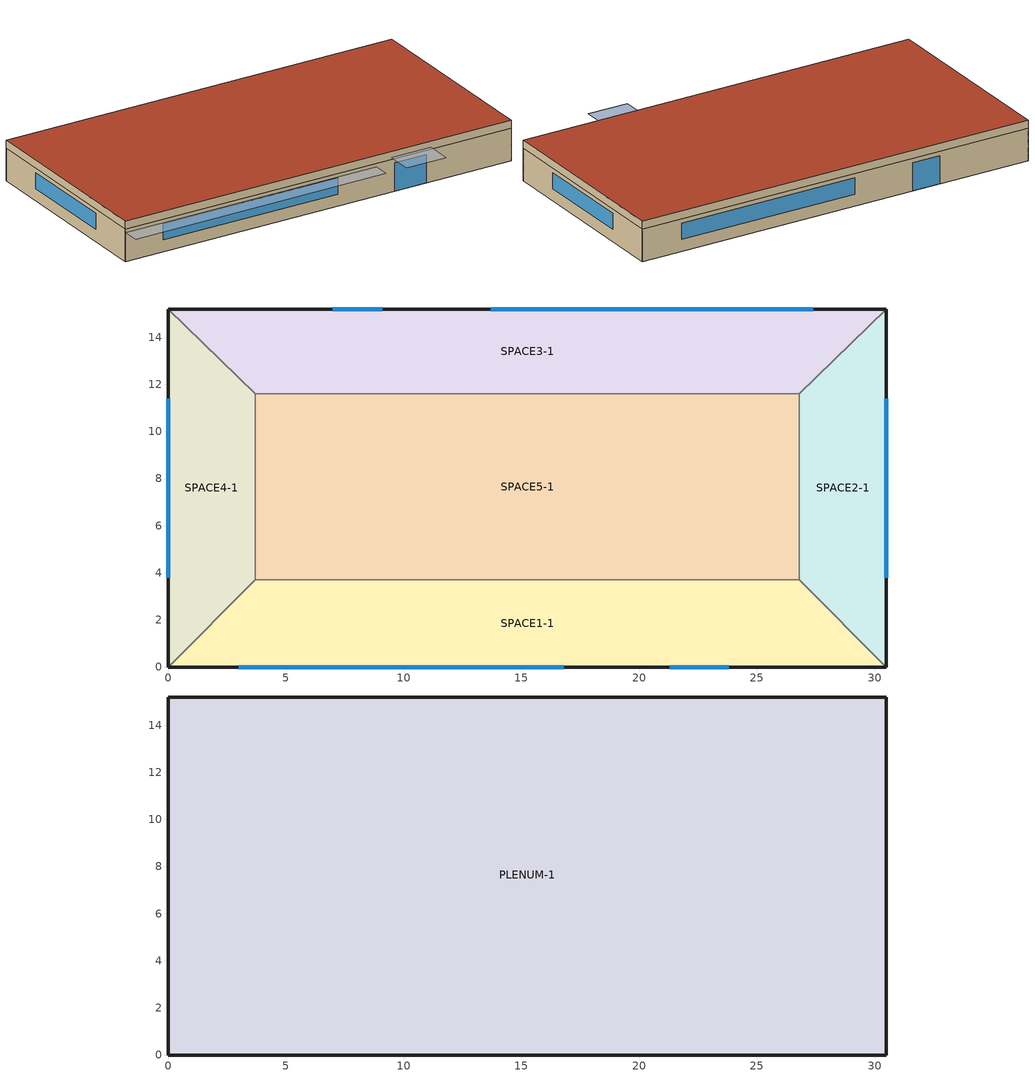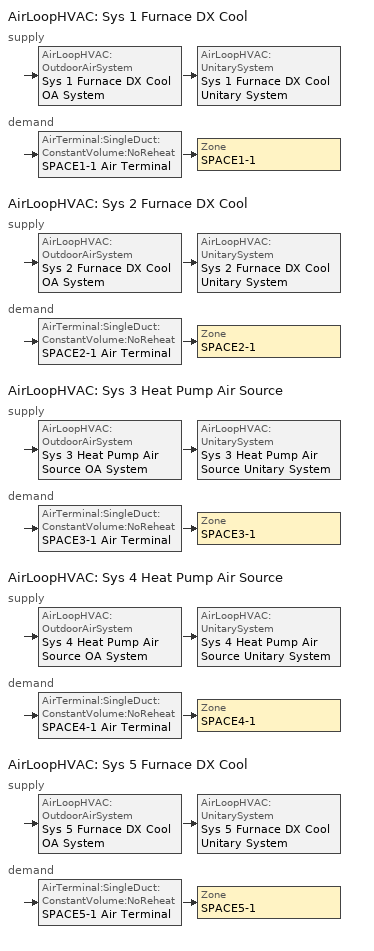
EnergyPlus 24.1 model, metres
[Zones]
SPACE3-1
 floor ground (FLOOR-SLAB-1): 26.8,11.6 3.7,11.6 0,15.2 30.5,15.2 z0
 wall outside (WALL-1): 30.5,15.2 0,15.2 z0:2.4
 wall to SPACE2-1 (INT-WALL-1): 26.8,11.6 30.5,15.2 z0:2.4
 wall to SPACE4-1 (INT-WALL-1): 0,15.2 3.7,11.6 z0:2.4
 wall to SPACE5-1 (INT-WALL-1): 3.7,11.6 26.8,11.6 z0:2.4
 window (Sgl Grey 3mm): 9.1,15.2 7,15.2 z0:2.1
 window (Dbl Clr 3mm/13mm Air): 27.4,15.2 13.7,15.2 z0.9:2.1
SPACE1-1
 floor ground (FLOOR-SLAB-1): 26.8,3.7 30.5,0 0,0 3.7,3.7 z0
 wall outside (WALL-1): 0,0 30.5,0 z0:2.4
 wall to SPACE2-1 (INT-WALL-1): 30.5,0 26.8,3.7 z0:2.4
 wall to SPACE4-1 (INT-WALL-1): 3.7,3.7 0,0 z0:2.4
 wall to SPACE5-1 (INT-WALL-1): 26.8,3.7 3.7,3.7 z0:2.4
 window (Sgl Grey 3mm): 21.3,0 23.8,0 z0:2.1
 window (Dbl Clr 3mm/13mm Air): 3,0 16.8,0 z0.9:2.1
SPACE2-1
 floor ground (FLOOR-SLAB-1): 26.8,11.6 30.5,15.2 30.5,0 26.8,3.7 z0
 wall outside (WALL-1): 30.5,0 30.5,15.2 z0:2.4
 wall to SPACE5-1 (INT-WALL-1): 26.8,11.6 26.8,3.7 z0:2.4
 window (Dbl Clr 3mm/13mm Air): 30.5,3.8 30.5,11.4 z0.9:2.1
SPACE4-1
 floor ground (FLOOR-SLAB-1): 3.7,3.7 0,0 0,15.2 3.7,11.6 z0
 wall outside (WALL-1): 0,15.2 0,0 z0:2.4
 wall to SPACE5-1 (INT-WALL-1): 3.7,3.7 3.7,11.6 z0:2.4
 window (Dbl Clr 3mm/13mm Air): 0,11.4 0,3.8 z0.9:2.1
SPACE5-1
 floor ground (FLOOR-SLAB-1): 26.8,11.6 26.8,3.7 3.7,3.7 3.7,11.6 z0
PLENUM-1
 floor to SPACE1-1 (CLNG-1): 26.8,3.7 30.5,0 0,0 3.7,3.7 z2.4
 floor to SPACE2-1 (CLNG-1): 26.8,11.6 30.5,15.2 30.5,0 26.8,3.7 z2.4
 floor to SPACE3-1 (CLNG-1): 26.8,11.6 3.7,11.6 0,15.2 30.5,15.2 z2.4
 floor to SPACE4-1 (CLNG-1): 3.7,3.7 0,0 0,15.2 3.7,11.6 z2.4
 floor to SPACE5-1 (CLNG-1): 26.8,11.6 26.8,3.7 3.7,3.7 3.7,11.6 z2.4
 wall outside (WALL-1): 30.5,15.2 0,15.2 0,0 30.5,0 30.5,15.2 z2.4:3
 roof outside (ROOF-1): 0,15.2 0,0 30.5,0 30.5,15.2 z3
shading: 0,-1.3 0,0 19.8,0 19.8,-1.3 z2.2; 21,-2 21,0 24.1,0 24.1,-2 z2.6
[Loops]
AirLoopHVAC 'Sys 1 Furnace DX Cool'
 supply: AirLoopHVAC:OutdoorAirSystem 'Sys 1 Furnace DX Cool OA System' > AirLoopHVAC:UnitarySystem 'Sys 1 Furnace DX Cool Unitary System'
 demand: AirTerminal:SingleDuct:ConstantVolume:NoReheat 'SPACE1-1 Air Terminal' > Zone 'SPACE1-1'
AirLoopHVAC 'Sys 2 Furnace DX Cool'
 supply: AirLoopHVAC:OutdoorAirSystem 'Sys 2 Furnace DX Cool OA System' > AirLoopHVAC:UnitarySystem 'Sys 2 Furnace DX Cool Unitary System'
 demand: AirTerminal:SingleDuct:ConstantVolume:NoReheat 'SPACE2-1 Air Terminal' > Zone 'SPACE2-1'
AirLoopHVAC 'Sys 3 Heat Pump Air Source'
 supply: AirLoopHVAC:OutdoorAirSystem 'Sys 3 Heat Pump Air Source OA System' > AirLoopHVAC:UnitarySystem 'Sys 3 Heat Pump Air Source Unitary System'
 demand: AirTerminal:SingleDuct:ConstantVolume:NoReheat 'SPACE3-1 Air Terminal' > Zone 'SPACE3-1'
AirLoopHVAC 'Sys 4 Heat Pump Air Source'
 supply: AirLoopHVAC:OutdoorAirSystem 'Sys 4 Heat Pump Air Source OA System' > AirLoopHVAC:UnitarySystem 'Sys 4 Heat Pump Air Source Unitary System'
 demand: AirTerminal:SingleDuct:ConstantVolume:NoReheat 'SPACE4-1 Air Terminal' > Zone 'SPACE4-1'
AirLoopHVAC 'Sys 5 Furnace DX Cool'
 supply: AirLoopHVAC:OutdoorAirSystem 'Sys 5 Furnace DX Cool OA System' > AirLoopHVAC:UnitarySystem 'Sys 5 Furnace DX Cool Unitary System'
 demand: AirTerminal:SingleDuct:ConstantVolume:NoReheat 'SPACE5-1 Air Terminal' > Zone 'SPACE5-1'
[Building]
Building: Loads convergence tolerance value=0.04; Maximum number of warmup days=25; Minimum number of warmup days=6; North axis=30; Solar distribution=FullExterior; Temperature convergence tolerance value=0.4; Terrain=City
[Site:GroundTemperature:BuildingSurface]
20.03, 20.03, 20.13, 20.3, 20.43, 20.52, 20.62, 20.77, 20.78, 20.55, 20.44, 20.2
[Site:Location]
CHICAGO_IL_USA TMY2-94846: Elevation=190; Latitude=41.78; Longitude=-87.75; Time zone=-6
[SizingPeriod:DesignDay] Barometric pressure=99063; Day of month=21; Daylight saving time indicator=No; Humidity condition type=WetBulb; Rain indicator=No; Snow indicator=No; Solar model indicator=ASHRAEClearSky
Name | Daily dry bulb temperature range | Day type | Maximum dry bulb temperature | Month | Sky clearness | Wetbulb or dewpoint at maximum dry bulb | Wind direction | Wind speed
CHICAGO_IL_USA Annual Cooling 1% Design Conditions DB/MCWB | 10.7 | SummerDesignDay | 31.5 | 7 | 1 | 23 | 230 | 5.3
CHICAGO_IL_USA Annual Heating 99% Design Conditions DB | 0 | WinterDesignDay | -17.3 | 1 | 0 | -17.3 | 270 | 4.9
[Construction]
CLNG-1: MAT-CLNG-1
Dbl Clr 3mm/13mm Air: CLEAR 3MM, AIR 13MM, CLEAR 3MM
FLOOR-SLAB-1: CC03
INT-WALL-1: GP02, AL21, GP02
ROOF-1: RG01, BR01, IN46, WD01
Sgl Grey 3mm: GREY 3MM
WALL-1: WD01, PW03, IN02, GP01
[Material] Thermal absorptance=0.9
Name | Conductivity | Density | Roughness | Solar absorptance | Specific heat | Thickness | Visible absorptance
BR01 | 0.162 | 1121 | VeryRough | 0.7 | 1464 | 0.0095 | 0.7
CC03 | 1.31 | 2243 | MediumRough | 0.65 | 837 | 0.1016 | 0.65
GP01 | 0.16 | 801 | MediumSmooth | 0.75 | 837 | 0.0127 | 0.75
GP02 | 0.16 | 801 | MediumSmooth | 0.75 | 837 | 0.0159 | 0.75
IN02 | 0.043 | 10 | Rough | 0.75 | 837 | 0.0901 | 0.75
IN46 | 0.023 | 24 | VeryRough | 0.5 | 1590 | 0.0762 | 0.5
PW03 | 0.115 | 545 | MediumSmooth | 0.78 | 1213 | 0.0127 | 0.78
RG01 | 1.442 | 881 | Rough | 0.65 | 1674 | 0.0127 | 0.65
WD01 | 0.115 | 513 | MediumSmooth | 0.78 | 1381 | 0.0191 | 0.78
[Material:AirGap]
AL21: Thermal resistance=0.157
[Material:NoMass]
MAT-CLNG-1: Roughness=Rough; Solar absorptance=0.65; Thermal absorptance=0.65; Thermal resistance=0.652259; Visible absorptance=0.65
[WindowMaterial:Gas]
AIR 13MM: Gas type=Air; Thickness=0.0127
[WindowMaterial:Glazing] Back side infrared hemispherical emissivity=0.84; Conductivity=0.9; Front side infrared hemispherical emissivity=0.84; Infrared transmittance at normal incidence=0; Optical data type=SpectralAverage; Thickness=0.003
Name | Back side solar reflectance at normal incidence | Back side visible reflectance at normal incidence | Front side solar reflectance at normal incidence | Front side visible reflectance at normal incidence | Solar transmittance at normal incidence | Visible transmittance at normal incidence
CLEAR 3MM | 0.075 | 0.081 | 0.075 | 0.081 | 0.837 | 0.898
GREY 3MM | 0.061 | 0.061 | 0.061 | 0.061 | 0.626 | 0.611
[AirLoopHVAC] Design supply air flow rate=Autosize
Sys 1 Furnace DX Cool; Sys 2 Furnace DX Cool; Sys 3 Heat Pump Air Source; Sys 4 Heat Pump Air Source; Sys 5 Furnace DX Cool
[AirLoopHVAC:UnitarySystem] Control type=Load; Cooling supply air flow rate=Autosize; Cooling supply air flow rate method=SupplyAirFlowRate; Dx heating coil sizing ratio=1; Heating supply air flow rate=Autosize; Heating supply air flow rate method=SupplyAirFlowRate; Maximum outdoor dry bulb temperature for supplemental heater operation=21; Maximum supply air temperature=Autosize; No load supply air flow rate=Autosize; No load supply air flow rate control set to low speed=No; No load supply air flow rate method=SupplyAirFlowRate; Supply air fan operating mode schedule=FanAvailSched
Name | Controlling zone or thermostat location | Cooling coil | Dehumidification control type | Fan placement | Heating coil | Latent load control | Supply fan | Supplemental heating coil
Sys 1 Furnace DX Cool Unitary System | SPACE1-1 | Sys 1 Furnace DX Cool Cooling Coil | Multimode | BlowThrough | Sys 1 Furnace DX Cool Heating Coil | LatentWithSensibleLoadControl | Sys 1 Furnace DX Cool Supply Fan
Sys 2 Furnace DX Cool Unitary System | SPACE2-1 | Sys 2 Furnace DX Cool Cooling Coil | Multimode | DrawThrough | Sys 2 Furnace DX Cool Heating Coil | LatentWithSensibleLoadControl | Sys 2 Furnace DX Cool Supply Fan
Sys 3 Heat Pump Air Source Unitary System | SPACE3-1 | Sys 3 Heat Pump Air Source Cooling Coil | Multimode | BlowThrough | Sys 3 Heat Pump Air Source Heating Coil | LatentWithSensibleLoadControl | Sys 3 Heat Pump Air Source Supply Fan | Sys 3 Heat Pump Air Source Supp Heat or Reheat Coil
Sys 4 Heat Pump Air Source Unitary System | SPACE4-1 | Sys 4 Heat Pump Air Source Cooling Coil | Multimode | BlowThrough | Sys 4 Heat Pump Air Source Heating Coil | LatentWithSensibleLoadControl | Sys 4 Heat Pump Air Source Supply Fan | Sys 4 Heat Pump Air Source Supp Heat or Reheat Coil
Sys 5 Furnace DX Cool Unitary System | SPACE5-1 | Sys 5 Furnace DX Cool Cooling Coil | None | BlowThrough | Sys 5 Furnace DX Cool Heating Coil |  | Sys 5 Furnace DX Cool Supply Fan
[AirTerminal:SingleDuct:ConstantVolume:NoReheat] Maximum air flow rate=Autosize
SPACE1-1 Air Terminal; SPACE2-1 Air Terminal; SPACE3-1 Air Terminal; SPACE4-1 Air Terminal; SPACE5-1 Air Terminal
[AvailabilityManager:Scheduled] Schedule=HVACTemplate-Always 1
Sys 1 Furnace DX Cool Availability; Sys 2 Furnace DX Cool Availability; Sys 3 Heat Pump Air Source Availability; Sys 4 Heat Pump Air Source Availability; Sys 5 Furnace DX Cool Availability
[Coil:Cooling:DX]
Name | Performance object
Sys 1 Furnace DX Cool Cooling Coil | Sys 1 Furnace DX Cool Cooling Coil Performance
Sys 2 Furnace DX Cool Cooling Coil | Sys 2 Furnace DX Cool Cooling Coil Performance
Sys 3 Heat Pump Air Source Cooling Coil | Sys 3 Heat Pump Air Source Cooling Coil Performance
Sys 4 Heat Pump Air Source Cooling Coil | Sys 4 Heat Pump Air Source Cooling Coil Performance
Sys 5 Furnace DX Cool Cooling Coil | Sys 5 Furnace DX Cool Cooling Coil Performance
[Coil:Cooling:DX:CurveFit:OperatingMode] Apply latent degradation to speeds greater than 1=Yes; Nominal speed number=2; Rated evaporator air flow rate=Autosize; Rated gross total cooling capacity=Autosize
Name | Speed 1 | Speed 2
Sys 1 Furnace DX Cool Cooling Coil Dehumidification Operating Mode | Sys 1 Furnace DX Cool Cooling Coil Dehumidification Mode Stage 1 Performance | Sys 1 Furnace DX Cool Cooling Coil Dehumidification Mode Stage 2 Performance
Sys 1 Furnace DX Cool Cooling Coil Normal Operating Mode | Sys 1 Furnace DX Cool Cooling Coil Normal Mode Stage 1 Performance | Sys 1 Furnace DX Cool Cooling Coil Normal Mode Stage 2 Performance
Sys 2 Furnace DX Cool Cooling Coil Dehumidification Operating Mode | Sys 2 Furnace DX Cool Cooling Coil Dehumidification Mode Stage 1 Performance | Sys 2 Furnace DX Cool Cooling Coil Dehumidification Mode Stage 2 Performance
Sys 2 Furnace DX Cool Cooling Coil Normal Operating Mode | Sys 2 Furnace DX Cool Cooling Coil Normal Mode Stage 1 Performance | Sys 2 Furnace DX Cool Cooling Coil Normal Mode Stage 2 Performance
Sys 3 Heat Pump Air Source Cooling Coil Dehumidification Operating Mode | Sys 3 Heat Pump Air Source Cooling Coil Dehumidification Mode Stage 1 Performance | Sys 3 Heat Pump Air Source Cooling Coil Dehumidification Mode Stage 2 Performance
Sys 3 Heat Pump Air Source Cooling Coil Normal Operating Mode | Sys 3 Heat Pump Air Source Cooling Coil Normal Mode Stage 1 Performance | Sys 3 Heat Pump Air Source Cooling Coil Normal Mode Stage 2 Performance
Sys 4 Heat Pump Air Source Cooling Coil Dehumidification Operating Mode | Sys 4 Heat Pump Air Source Cooling Coil Dehumidification Mode Stage 1 Performance | Sys 4 Heat Pump Air Source Cooling Coil Dehumidification Mode Stage 2 Performance
Sys 4 Heat Pump Air Source Cooling Coil Normal Operating Mode | Sys 4 Heat Pump Air Source Cooling Coil Normal Mode Stage 1 Performance | Sys 4 Heat Pump Air Source Cooling Coil Normal Mode Stage 2 Performance
Sys 5 Furnace DX Cool Cooling Coil Dehumidification Operating Mode | Sys 5 Furnace DX Cool Cooling Coil Dehumidification Mode Stage 1 Performance | Sys 5 Furnace DX Cool Cooling Coil Dehumidification Mode Stage 2 Performance
Sys 5 Furnace DX Cool Cooling Coil Normal Operating Mode | Sys 5 Furnace DX Cool Cooling Coil Normal Mode Stage 1 Performance | Sys 5 Furnace DX Cool Cooling Coil Normal Mode Stage 2 Performance
[Coil:Cooling:DX:CurveFit:Performance] Capacity control method=Discrete; Compressor fuel type=Electricity
Name | Alternative operating mode 1 | Base operating mode
Sys 1 Furnace DX Cool Cooling Coil Performance | Sys 1 Furnace DX Cool Cooling Coil Dehumidification Operating Mode | Sys 1 Furnace DX Cool Cooling Coil Normal Operating Mode
Sys 2 Furnace DX Cool Cooling Coil Performance | Sys 2 Furnace DX Cool Cooling Coil Dehumidification Operating Mode | Sys 2 Furnace DX Cool Cooling Coil Normal Operating Mode
Sys 3 Heat Pump Air Source Cooling Coil Performance | Sys 3 Heat Pump Air Source Cooling Coil Dehumidification Operating Mode | Sys 3 Heat Pump Air Source Cooling Coil Normal Operating Mode
Sys 4 Heat Pump Air Source Cooling Coil Performance | Sys 4 Heat Pump Air Source Cooling Coil Dehumidification Operating Mode | Sys 4 Heat Pump Air Source Cooling Coil Normal Operating Mode
Sys 5 Furnace DX Cool Cooling Coil Performance | Sys 5 Furnace DX Cool Cooling Coil Dehumidification Operating Mode | Sys 5 Furnace DX Cool Cooling Coil Normal Operating Mode
[Coil:Cooling:DX:CurveFit:Speed] 2023 rated evaporator fan power per volume flow rate=934.4; Gross sensible heat ratio=Autosize
Name | Active fraction of coil face area | Energy input ratio modifier function of air flow fraction curve | Energy input ratio modifier function of temperature curve | Evaporator air flow rate fraction | Gross cooling cop | Gross total cooling capacity fraction | Part load fraction correlation curve | Total cooling capacity modifier function of air flow fraction curve | Total cooling capacity modifier function of temperature curve | Condenser air flow rate fraction | Evaporative condenser pump power fraction
Sys 1 Furnace DX Cool Cooling Coil Dehumidification Mode Stage 1 Performance | 0.5 | Sys 1 Furnace DX Cool DX Coil EIR-FF | Sys 1 Furnace DX Cool DX Coil Dehum EIR-FT | 0.5 | 2.7 | 0.5 | Sys 1 Furnace DX Cool DX Coil PLF | Sys 1 Furnace DX Cool DX Coil Cap-FF | Sys 1 Furnace DX Cool DX Coil Dehum Cap-FT
Sys 1 Furnace DX Cool Cooling Coil Dehumidification Mode Stage 2 Performance | 1 | Sys 1 Furnace DX Cool DX Coil EIR-FF | Sys 1 Furnace DX Cool DX Coil Dehum EIR-FT | 1 | 2.7 | 1 | Sys 1 Furnace DX Cool DX Coil PLF | Sys 1 Furnace DX Cool DX Coil Cap-FF | Sys 1 Furnace DX Cool DX Coil Dehum Cap-FT | 1 | 1
Sys 1 Furnace DX Cool Cooling Coil Normal Mode Stage 1 Performance | 0.5 | Sys 1 Furnace DX Cool DX Coil EIR-FF | Sys 1 Furnace DX Cool DX Coil Std EIR-FT | 0.5 | 3 | 0.5 | Sys 1 Furnace DX Cool DX Coil PLF | Sys 1 Furnace DX Cool DX Coil Cap-FF | Sys 1 Furnace DX Cool DX Coil Std Cap-FT
Sys 1 Furnace DX Cool Cooling Coil Normal Mode Stage 2 Performance | 1 | Sys 1 Furnace DX Cool DX Coil EIR-FF | Sys 1 Furnace DX Cool DX Coil Std EIR-FT | 1 | 3 | 1 | Sys 1 Furnace DX Cool DX Coil PLF | Sys 1 Furnace DX Cool DX Coil Cap-FF | Sys 1 Furnace DX Cool DX Coil Std Cap-FT | 1 | 1
Sys 2 Furnace DX Cool Cooling Coil Dehumidification Mode Stage 1 Performance | 0.5 | Sys 2 Furnace DX Cool DX Coil EIR-FF | Sys 2 Furnace DX Cool DX Coil Dehum EIR-FT | 0.5 | 2.7 | 0.5 | Sys 2 Furnace DX Cool DX Coil PLF | Sys 2 Furnace DX Cool DX Coil Cap-FF | Sys 2 Furnace DX Cool DX Coil Dehum Cap-FT
Sys 2 Furnace DX Cool Cooling Coil Dehumidification Mode Stage 2 Performance | 1 | Sys 2 Furnace DX Cool DX Coil EIR-FF | Sys 2 Furnace DX Cool DX Coil Dehum EIR-FT | 1 | 2.7 | 1 | Sys 2 Furnace DX Cool DX Coil PLF | Sys 2 Furnace DX Cool DX Coil Cap-FF | Sys 2 Furnace DX Cool DX Coil Dehum Cap-FT | 1 | 1
Sys 2 Furnace DX Cool Cooling Coil Normal Mode Stage 1 Performance | 0.5 | Sys 2 Furnace DX Cool DX Coil EIR-FF | Sys 2 Furnace DX Cool DX Coil Std EIR-FT | 0.5 | 3 | 0.5 | Sys 2 Furnace DX Cool DX Coil PLF | Sys 2 Furnace DX Cool DX Coil Cap-FF | Sys 2 Furnace DX Cool DX Coil Std Cap-FT
Sys 2 Furnace DX Cool Cooling Coil Normal Mode Stage 2 Performance | 1 | Sys 2 Furnace DX Cool DX Coil EIR-FF | Sys 2 Furnace DX Cool DX Coil Std EIR-FT | 1 | 3 | 1 | Sys 2 Furnace DX Cool DX Coil PLF | Sys 2 Furnace DX Cool DX Coil Cap-FF | Sys 2 Furnace DX Cool DX Coil Std Cap-FT | 1 | 1
Sys 3 Heat Pump Air Source Cooling Coil Dehumidification Mode Stage 1 Performance | 0.5 | Sys 3 Heat Pump Air Source DX Coil EIR-FF | Sys 3 Heat Pump Air Source DX Coil Dehum EIR-FT | 0.5 | 2.7 | 0.5 | Sys 3 Heat Pump Air Source DX Coil PLF | Sys 3 Heat Pump Air Source DX Coil Cap-FF | Sys 3 Heat Pump Air Source DX Coil Dehum Cap-FT
Sys 3 Heat Pump Air Source Cooling Coil Dehumidification Mode Stage 2 Performance | 1 | Sys 3 Heat Pump Air Source DX Coil EIR-FF | Sys 3 Heat Pump Air Source DX Coil Dehum EIR-FT | 1 | 2.7 | 1 | Sys 3 Heat Pump Air Source DX Coil PLF | Sys 3 Heat Pump Air Source DX Coil Cap-FF | Sys 3 Heat Pump Air Source DX Coil Dehum Cap-FT | 1 | 1
Sys 3 Heat Pump Air Source Cooling Coil Normal Mode Stage 1 Performance | 0.5 | Sys 3 Heat Pump Air Source DX Coil EIR-FF | Sys 3 Heat Pump Air Source DX Coil Std EIR-FT | 0.5 | 3 | 0.5 | Sys 3 Heat Pump Air Source DX Coil PLF | Sys 3 Heat Pump Air Source DX Coil Cap-FF | Sys 3 Heat Pump Air Source DX Coil Std Cap-FT
Sys 3 Heat Pump Air Source Cooling Coil Normal Mode Stage 2 Performance | 1 | Sys 3 Heat Pump Air Source DX Coil EIR-FF | Sys 3 Heat Pump Air Source DX Coil Std EIR-FT | 1 | 3 | 1 | Sys 3 Heat Pump Air Source DX Coil PLF | Sys 3 Heat Pump Air Source DX Coil Cap-FF | Sys 3 Heat Pump Air Source DX Coil Std Cap-FT | 1 | 1
Sys 4 Heat Pump Air Source Cooling Coil Dehumidification Mode Stage 1 Performance | 0.5 | Sys 4 Heat Pump Air Source DX Coil EIR-FF | Sys 4 Heat Pump Air Source DX Coil Dehum EIR-FT | 0.5 | 2.7 | 0.5 | Sys 4 Heat Pump Air Source DX Coil PLF | Sys 4 Heat Pump Air Source DX Coil Cap-FF | Sys 4 Heat Pump Air Source DX Coil Dehum Cap-FT
Sys 4 Heat Pump Air Source Cooling Coil Dehumidification Mode Stage 2 Performance | 1 | Sys 4 Heat Pump Air Source DX Coil EIR-FF | Sys 4 Heat Pump Air Source DX Coil Dehum EIR-FT | 1 | 2.7 | 1 | Sys 4 Heat Pump Air Source DX Coil PLF | Sys 4 Heat Pump Air Source DX Coil Cap-FF | Sys 4 Heat Pump Air Source DX Coil Dehum Cap-FT | 1 | 1
Sys 4 Heat Pump Air Source Cooling Coil Normal Mode Stage 1 Performance | 0.5 | Sys 4 Heat Pump Air Source DX Coil EIR-FF | Sys 4 Heat Pump Air Source DX Coil Std EIR-FT | 0.5 | 3 | 0.5 | Sys 4 Heat Pump Air Source DX Coil PLF | Sys 4 Heat Pump Air Source DX Coil Cap-FF | Sys 4 Heat Pump Air Source DX Coil Std Cap-FT
Sys 4 Heat Pump Air Source Cooling Coil Normal Mode Stage 2 Performance | 1 | Sys 4 Heat Pump Air Source DX Coil EIR-FF | Sys 4 Heat Pump Air Source DX Coil Std EIR-FT | 1 | 3 | 1 | Sys 4 Heat Pump Air Source DX Coil PLF | Sys 4 Heat Pump Air Source DX Coil Cap-FF | Sys 4 Heat Pump Air Source DX Coil Std Cap-FT | 1 | 1
Sys 5 Furnace DX Cool Cooling Coil Dehumidification Mode Stage 1 Performance | 0.5 | Sys 5 Furnace DX Cool DX Coil EIR-FF | Sys 5 Furnace DX Cool DX Coil Dehum EIR-FT | 0.5 | 2.7 | 0.5 | Sys 5 Furnace DX Cool DX Coil PLF | Sys 5 Furnace DX Cool DX Coil Cap-FF | Sys 5 Furnace DX Cool DX Coil Dehum Cap-FT
Sys 5 Furnace DX Cool Cooling Coil Dehumidification Mode Stage 2 Performance | 1 | Sys 5 Furnace DX Cool DX Coil EIR-FF | Sys 5 Furnace DX Cool DX Coil Dehum EIR-FT | 1 | 2.7 | 1 | Sys 5 Furnace DX Cool DX Coil PLF | Sys 5 Furnace DX Cool DX Coil Cap-FF | Sys 5 Furnace DX Cool DX Coil Dehum Cap-FT | 1 | 1
Sys 5 Furnace DX Cool Cooling Coil Normal Mode Stage 1 Performance | 0.5 | Sys 5 Furnace DX Cool DX Coil EIR-FF | Sys 5 Furnace DX Cool DX Coil Std EIR-FT | 0.5 | 3 | 0.5 | Sys 5 Furnace DX Cool DX Coil PLF | Sys 5 Furnace DX Cool DX Coil Cap-FF | Sys 5 Furnace DX Cool DX Coil Std Cap-FT
Sys 5 Furnace DX Cool Cooling Coil Normal Mode Stage 2 Performance | 1 | Sys 5 Furnace DX Cool DX Coil EIR-FF | Sys 5 Furnace DX Cool DX Coil Std EIR-FT | 1 | 3 | 1 | Sys 5 Furnace DX Cool DX Coil PLF | Sys 5 Furnace DX Cool DX Coil Cap-FF | Sys 5 Furnace DX Cool DX Coil Std Cap-FT | 1 | 1
[Coil:Heating:DX:SingleSpeed] 2023 rated supply fan power per volume flow rate=934.4; Crankcase heater capacity=0; Defrost control=Timed; Defrost strategy=ReverseCycle; Defrost time period fraction=0.058333; Gross rated heating capacity=Autosize; Gross rated heating cop=2.75; Maximum outdoor dry bulb temperature for crankcase heater operation=0; Maximum outdoor dry bulb temperature for defrost operation=5; Minimum outdoor dry bulb temperature for compressor operation=-8; Rated air flow rate=Autosize; Resistive defrost heater capacity=Autosize
Name | Defrost energy input ratio function of temperature curve | Energy input ratio function of flow fraction curve | Energy input ratio function of temperature curve | Heating capacity function of flow fraction curve | Heating capacity function of temperature curve | Part load fraction correlation curve
Sys 3 Heat Pump Air Source Heating Coil | Sys 3 Heat Pump Air Source HP Heating Coil DefrEIR-FT | Sys 3 Heat Pump Air Source HP Heating Coil EIR-FF | Sys 3 Heat Pump Air Source HP Heating Coil EIR-FT | Sys 3 Heat Pump Air Source HP Heating Coil Cap-FF | Sys 3 Heat Pump Air Source HP Heating Coil Cap-FT | Sys 3 Heat Pump Air Source HP Heating Coil PLF
Sys 4 Heat Pump Air Source Heating Coil | Sys 4 Heat Pump Air Source HP Heating Coil DefrEIR-FT | Sys 4 Heat Pump Air Source HP Heating Coil EIR-FF | Sys 4 Heat Pump Air Source HP Heating Coil EIR-FT | Sys 4 Heat Pump Air Source HP Heating Coil Cap-FF | Sys 4 Heat Pump Air Source HP Heating Coil Cap-FT | Sys 4 Heat Pump Air Source HP Heating Coil PLF
[Coil:Heating:Electric] Efficiency=1; Nominal capacity=Autosize
Sys 2 Furnace DX Cool Heating Coil; Sys 3 Heat Pump Air Source Supp Heat or Reheat Coil; Sys 4 Heat Pump Air Source Supp Heat or Reheat Coil
[Coil:Heating:Fuel] Burner efficiency=0.8; Fuel type=NaturalGas; Nominal capacity=Autosize; Off cycle parasitic fuel load=0; On cycle parasitic electric load=0
Name | Part load fraction correlation curve
Sys 1 Furnace DX Cool Heating Coil | Sys 1 Furnace DX Cool Heating Coil PLF-FPLR
Sys 5 Furnace DX Cool Heating Coil | Sys 5 Furnace DX Cool Heating Coil PLF-FPLR
[Controller:OutdoorAir] Economizer control action type=ModulateFlow; Economizer control type=DifferentialDryBulb; Economizer maximum limit dry bulb temperature=20; Maximum outdoor air flow rate=Autosize; Minimum limit type=FixedMinimum; Minimum outdoor air flow rate=Autosize; Minimum outdoor air schedule=Min OA Sched
Name | Lockout type
Sys 1 Furnace DX Cool OA Controller; Sys 2 Furnace DX Cool OA Controller; Sys 3 Heat Pump Air Source OA Controller; Sys 4 Heat Pump Air Source OA Controller | LockoutWithCompressor
Sys 5 Furnace DX Cool OA Controller | NoLockout
[DesignSpecification:OutdoorAir] Outdoor air flow per person=0.00944; Outdoor air flow per zone=0; Outdoor air flow per zone floor area=0; Outdoor air method=Flow/Person
SZ DSOA SPACE1-1; SZ DSOA SPACE2-1; SZ DSOA SPACE3-1; SZ DSOA SPACE4-1; SZ DSOA SPACE5-1
[DesignSpecification:ZoneAirDistribution] Zone air distribution effectiveness in cooling mode=1; Zone air distribution effectiveness in heating mode=1
SZ DSZAD SPACE1-1; SZ DSZAD SPACE2-1; SZ DSZAD SPACE3-1; SZ DSZAD SPACE4-1; SZ DSZAD SPACE5-1
[ElectricEquipment] Design level calculation method=EquipmentLevel; Fraction latent=0; Fraction lost=0; Fraction radiant=0.3; Schedule=EQUIP-1
Name | Design level | Zone or zonelist or space or spacelist
SPACE1-1 ElecEq 1 | 1056 | SPACE1-1
SPACE2-1 ElecEq 1 | 456 | SPACE2-1
SPACE3-1 ElecEq 1 | 1056 | SPACE3-1
SPACE4-1 ElecEq 1 | 456 | SPACE4-1
SPACE5-1 ElecEq 1 | 1976 | SPACE5-1
[Fan:OnOff] Availability schedule=HVACTemplate-Always 1; Fan total efficiency=0.7; Maximum flow rate=Autosize; Motor efficiency=0.9; Motor in airstream fraction=1; Pressure rise=600
Sys 1 Furnace DX Cool Supply Fan; Sys 2 Furnace DX Cool Supply Fan; Sys 3 Heat Pump Air Source Supply Fan; Sys 4 Heat Pump Air Source Supply Fan; Sys 5 Furnace DX Cool Supply Fan
[Lights] Design level calculation method=LightingLevel; End use subcategory=GeneralLights; Fraction radiant=0.59; Fraction replaceable=0; Fraction visible=0.2; Return air fraction=0; Schedule=LIGHTS-1
Name | Lighting level | Zone or zonelist or space or spacelist
SPACE1-1 Lights 1 | 1584 | SPACE1-1
SPACE2-1 Lights 1 | 684 | SPACE2-1
SPACE3-1 Lights 1 | 1584 | SPACE3-1
SPACE4-1 Lights 1 | 684 | SPACE4-1
SPACE5-1 Lights 1 | 2964 | SPACE5-1
[People] Activity level schedule=ActSchd; Fraction radiant=0.3; Number of people calculation method=People; Number of people schedule=OCCUPY-1
Name | Number of people | Zone or zonelist or space or spacelist
SPACE1-1 People 1 | 11 | SPACE1-1
SPACE2-1 People 1 | 5 | SPACE2-1
SPACE3-1 People 1 | 11 | SPACE3-1
SPACE4-1 People 1 | 5 | SPACE4-1
SPACE5-1 People 1 | 20 | SPACE5-1
[SetpointManager:MixedAir] Control variable=Temperature
Name | Setpoint node or nodelist
Sys 1 Furnace DX Cool Cooling Coil Air Temp Manager | Sys 1 Furnace DX Cool Mixed Air Outlet
Sys 2 Furnace DX Cool Cooling Coil Air Temp Manager | Sys 2 Furnace DX Cool Mixed Air Outlet
Sys 3 Heat Pump Air Source Cooling Coil Air Temp Manager | Sys 3 Heat Pump Air Source Mixed Air Outlet
Sys 4 Heat Pump Air Source Cooling Coil Air Temp Manager | Sys 4 Heat Pump Air Source Mixed Air Outlet
Sys 5 Furnace DX Cool Cooling Coil Air Temp Manager | Sys 5 Furnace DX Cool Mixed Air Outlet
[SetpointManager:SingleZone:Cooling] Control variable=Temperature; Maximum supply air temperature=45; Minimum supply air temperature=13
Name | Control zone | Setpoint node or nodelist
Sys 1 Furnace DX Cool Economizer Supply Air Temp Manager | SPACE1-1 | Sys 1 Furnace DX Cool Heating Coil Outlet
Sys 2 Furnace DX Cool Economizer Supply Air Temp Manager | SPACE2-1 | Sys 2 Furnace DX Cool Supply Fan Outlet
Sys 3 Heat Pump Air Source Economizer Supply Air Temp Manager | SPACE3-1 | Sys 3 Heat Pump Air Source Supp Heat or Reheat Coil Outl
Sys 4 Heat Pump Air Source Economizer Supply Air Temp Manager | SPACE4-1 | Sys 4 Heat Pump Air Source Supp Heat or Reheat Coil Outl
Sys 5 Furnace DX Cool Economizer Supply Air Temp Manager | SPACE5-1 | Sys 5 Furnace DX Cool Heating Coil Outlet
[Sizing:System] 100 outdoor air in cooling=No; 100 outdoor air in heating=No; Central cooling capacity control method=OnOff; Central cooling design supply air humidity ratio=0.008; Central cooling design supply air temperature=12.8; Central heating design supply air humidity ratio=0.008; Central heating design supply air temperature=50; Central heating maximum system air flow ratio=1; Cooling design capacity=Autosize; Cooling design capacity method=CoolingDesignCapacity; Cooling supply air flow rate=0; Cooling supply air flow rate method=DesignDay; Design outdoor air flow rate=Autosize; Heating design capacity=Autosize; Heating design capacity method=HeatingDesignCapacity; Heating supply air flow rate=0; Heating supply air flow rate method=DesignDay; Precool design humidity ratio=0.008; Precool design temperature=11; Preheat design humidity ratio=0.008; Preheat design temperature=7; System outdoor air method=ZoneSum; Type of load to size on=Sensible; Type of zone sum to use=NonCoincident; Zone maximum outdoor air fraction=1
Sys 1 Furnace DX Cool; Sys 2 Furnace DX Cool; Sys 3 Heat Pump Air Source; Sys 4 Heat Pump Air Source; Sys 5 Furnace DX Cool
[Sizing:Zone] Account for dedicated outdoor air system=No; Cooling design air flow method=DesignDay; Cooling design air flow rate=0; Cooling minimum air flow fraction=0; Dedicated outdoor air high setpoint temperature for design=Autosize; Dedicated outdoor air low setpoint temperature for design=Autosize; Dedicated outdoor air system control strategy=NeutralSupplyAir; Heating design air flow method=DesignDay; Heating design air flow rate=0; Heating maximum air flow fraction=0; Zone cooling design supply air humidity ratio=0.008; Zone cooling design supply air temperature=12.8; Zone cooling design supply air temperature difference=11.11; Zone cooling design supply air temperature input method=SupplyAirTemperature; Zone heating design supply air humidity ratio=0.008; Zone heating design supply air temperature=50; Zone heating design supply air temperature input method=SupplyAirTemperature
Name | Design specification outdoor air object | Design specification zone air distribution object
SPACE1-1 | SZ DSOA SPACE1-1 | SZ DSZAD SPACE1-1
SPACE2-1 | SZ DSOA SPACE2-1 | SZ DSZAD SPACE2-1
SPACE3-1 | SZ DSOA SPACE3-1 | SZ DSZAD SPACE3-1
SPACE4-1 | SZ DSOA SPACE4-1 | SZ DSZAD SPACE4-1
SPACE5-1 | SZ DSOA SPACE5-1 | SZ DSZAD SPACE5-1
[ThermostatSetpoint:DualSetpoint]
All Zones Dual SP Control: Cooling setpoint temperature schedule=Clg-SetP-Sch; Heating setpoint temperature schedule=Htg-SetP-Sch
[Zone] Multiplier=1; Type=1
Name | Ceiling height | Volume
PLENUM-1 | 0.6096 | 283.2
SPACE1-1; SPACE3-1 | 2.4384 | 239.247
SPACE2-1; SPACE4-1 | 2.4384 | 103.311
SPACE5-1 | 2.4384 | 447.683
[ZoneControl:Thermostat] Control 1=All Zones Dual SP Control; Control type schedule=HVACTemplate-Always 4
Name | Zone or zonelist
SPACE1-1 Thermostat | SPACE1-1
SPACE2-1 Thermostat | SPACE2-1
SPACE3-1 Thermostat | SPACE3-1
SPACE4-1 Thermostat | SPACE4-1
SPACE5-1 Thermostat | SPACE5-1
[Zone equipment]
SPACE1-1: SPACE1-1 Air Terminal
SPACE2-1: SPACE2-1 Air Terminal
SPACE3-1: SPACE3-1 Air Terminal
SPACE4-1: SPACE4-1 Air Terminal
SPACE5-1: SPACE5-1 Air Terminal
[ZoneInfiltration:DesignFlowRate] Constant term coefficient=0; Design flow rate calculation method=Flow/Zone; Schedule=INFIL-SCH; Temperature term coefficient=0; Velocity squared term coefficient=0; Velocity term coefficient=0.2237
Name | Design flow rate | Zone or zonelist or space or spacelist
SPACE1-1 Infil 1 | 0.0167 | SPACE1-1
SPACE2-1 Infil 1 | 0.00717 | SPACE2-1
SPACE3-1 Infil 1 | 0.0167 | SPACE3-1
SPACE4-1 Infil 1 | 0.00717 | SPACE4-1
SPACE5-1 Infil 1 | 0.031089 | SPACE5-1
[Curve:Biquadratic]
Name | Input unit type for x | Input unit type for y | Maximum curve output | Maximum value of x | Maximum value of y | Minimum curve output | Minimum value of x | Minimum value of y | Output unit type | Coefficient1 constant | Coefficient2 x | Coefficient3 x 2 | Coefficient4 y | Coefficient5 y 2 | Coefficient6 x y
Sys 1 Furnace DX Cool DX Coil Dehum Cap-FT; Sys 2 Furnace DX Cool DX Coil Dehum Cap-FT; Sys 3 Heat Pump Air Source DX Coil Dehum Cap-FT; Sys 4 Heat Pump Air Source DX Coil Dehum Cap-FT; Sys 5 Furnace DX Cool DX Coil Dehum Cap-FT | Temperature | Temperature | 5 | 100 | 100 | 0 | -100 | -100 | Dimensionless | 0.59678 | 0.0342166 | 0.000113924 | -0.00375859 | -9.17495e-05 | -8.98373e-05
Sys 1 Furnace DX Cool DX Coil Dehum EIR-FT; Sys 2 Furnace DX Cool DX Coil Dehum EIR-FT; Sys 3 Heat Pump Air Source DX Coil Dehum EIR-FT; Sys 4 Heat Pump Air Source DX Coil Dehum EIR-FT; Sys 5 Furnace DX Cool DX Coil Dehum EIR-FT | Temperature | Temperature | 5 | 100 | 100 | 0 | -100 | -100 | Dimensionless | 0.435348 | 0.00401564 | 0.000604235 | 0.015824 | 0.000747287 | -0.00177974
Sys 1 Furnace DX Cool DX Coil Std Cap-FT; Sys 2 Furnace DX Cool DX Coil Std Cap-FT; Sys 3 Heat Pump Air Source DX Coil Std Cap-FT; Sys 4 Heat Pump Air Source DX Coil Std Cap-FT; Sys 5 Furnace DX Cool DX Coil Std Cap-FT | Temperature | Temperature | 5 | 100 | 100 | 0 | -100 | -100 | Dimensionless | 1.06794 | -0.0312618 | 0.00197431 | -0.00272643 | -5.52654e-05 | -6.31169e-05
Sys 1 Furnace DX Cool DX Coil Std EIR-FT; Sys 2 Furnace DX Cool DX Coil Std EIR-FT; Sys 3 Heat Pump Air Source DX Coil Std EIR-FT; Sys 4 Heat Pump Air Source DX Coil Std EIR-FT; Sys 5 Furnace DX Cool DX Coil Std EIR-FT | Temperature | Temperature | 5 | 100 | 100 | 0 | -100 | -100 | Dimensionless | 0.17406 | 0.0222815 | -0.000134077 | 0.028298 | 0.0004851 | -0.00167709
Sys 3 Heat Pump Air Source HP Heating Coil DefrEIR-FT; Sys 4 Heat Pump Air Source HP Heating Coil DefrEIR-FT |  |  |  | 50 | 50 |  | 0 | 0 |  | 1 | 0 | 0 | 0 | 0 | 0
[Curve:Cubic]
Name | Maximum value of x | Minimum value of x | Coefficient1 constant | Coefficient2 x | Coefficient3 x 2 | Coefficient4 x 3
Sys 1 Furnace DX Cool Heating Coil PLF-FPLR; Sys 5 Furnace DX Cool Heating Coil PLF-FPLR | 1 | 0 | 0.8 | 0.2 | 0 | 0
Sys 3 Heat Pump Air Source HP Heating Coil Cap-FF; Sys 4 Heat Pump Air Source HP Heating Coil Cap-FF | 1.5 | 0.5 | 0.84 | 0.16 | 0 | 0
Sys 3 Heat Pump Air Source HP Heating Coil Cap-FT; Sys 4 Heat Pump Air Source HP Heating Coil Cap-FT | 20 | -20 | 0.758746 | 0.027626 | 0.000148716 | 3.4992e-06
Sys 3 Heat Pump Air Source HP Heating Coil EIR-FT; Sys 4 Heat Pump Air Source HP Heating Coil EIR-FT | 20 | -20 | 1.19248 | -0.0300438 | 0.00103745 | -2.3328e-05
[Curve:Quadratic]
Name | Maximum value of x | Minimum value of x | Coefficient1 constant | Coefficient2 x | Coefficient3 x 2
Sys 1 Furnace DX Cool DX Coil Cap-FF; Sys 2 Furnace DX Cool DX Coil Cap-FF; Sys 3 Heat Pump Air Source DX Coil Cap-FF; Sys 4 Heat Pump Air Source DX Coil Cap-FF; Sys 5 Furnace DX Cool DX Coil Cap-FF | 1.5 | 0.5 | 0.8 | 0.2 | 0
Sys 1 Furnace DX Cool DX Coil EIR-FF; Sys 2 Furnace DX Cool DX Coil EIR-FF; Sys 3 Heat Pump Air Source DX Coil EIR-FF; Sys 4 Heat Pump Air Source DX Coil EIR-FF; Sys 5 Furnace DX Cool DX Coil EIR-FF | 1.5 | 0.5 | 1.1552 | -0.1808 | 0.0256
Sys 1 Furnace DX Cool DX Coil PLF; Sys 2 Furnace DX Cool DX Coil PLF; Sys 3 Heat Pump Air Source DX Coil PLF; Sys 4 Heat Pump Air Source DX Coil PLF; Sys 5 Furnace DX Cool DX Coil PLF | 1 | 0 | 0.85 | 0.15 | 0
Sys 3 Heat Pump Air Source HP Heating Coil EIR-FF; Sys 4 Heat Pump Air Source HP Heating Coil EIR-FF | 1 | 0 | 1.3824 | -0.4336 | 0.0512
Sys 3 Heat Pump Air Source HP Heating Coil PLF; Sys 4 Heat Pump Air Source HP Heating Coil PLF | 1 | 0 | 0.75 | 0.25 | 0
[Schedule:Compact]
ActSchd: Through: 12/31, For: AllDays, Until: 24:00, 117.24
Clg-SetP-Sch: Through: 12/31, For: WeekDays CustomDay1 CustomDay2, Until: 7:00, 32, Until: 21:00, 24, Until: 24:00, 32, For: WeekEnds Holiday, Until: 24:00, 32, For: SummerDesignDay, Until: 24:00, 24, For: WinterDesignDay, Until: 24:00, 32
EQUIP-1: Through: 12/31, For: WeekDays SummerDesignDay CustomDay1 CustomDay2, Until: 8:00, 0.02, Until: 9:00, 0.4, Until: 14:00, 0.9, Until: 15:00, 0.8, Until: 16:00, 0.7, Until: 18:00, 0.5, Until: 21:00, 0.3, Until: 24:00, 0.02, For: Weekends WinterDesignDay Holiday, Until: 24:00, 0.02
FanAvailSched: Through: 12/31, For: WeekDays CustomDay1 CustomDay2, Until: 7:00, 0, Until: 21:00, 1, Until: 24:00, 0, For: Weekends Holiday, Until: 24:00, 0, For: SummerDesignDay, Until: 24:00, 1, For: WinterDesignDay, Until: 24:00, 1
HVACTemplate-Always 1: Through: 12/31, For: AllDays, Until: 24:00, 1
HVACTemplate-Always 4: Through: 12/31, For: AllDays, Until: 24:00, 4
Htg-SetP-Sch: Through: 12/31, For: WeekDays CustomDay1 CustomDay2, Until: 6:00, 13, Until: 7:00, 18, Until: 21:00, 23, Until: 24:00, 13, For: WeekEnds Holiday, Until: 24:00, 13, For: SummerDesignDay, Until: 24:00, 13, For: WinterDesignDay, Until: 24:00, 23
INFIL-SCH: Through: 12/31, For: WeekDays CustomDay1 CustomDay2, Until: 7:00, 1, Until: 21:00, 0, Until: 24:00, 1, For: Weekends Holiday, Until: 24:00, 1, For: SummerDesignDay, Until: 24:00, 1, For: WinterDesignDay, Until: 24:00, 1
LIGHTS-1: Through: 12/31, For: WeekDays SummerDesignDay CustomDay1 CustomDay2, Until: 8:00, 0.05, Until: 9:00, 0.9, Until: 10:00, 0.95, Until: 11:00, 1, Until: 12:00, 0.95, Until: 13:00, 0.8, Until: 14:00, 0.9, Until: 18:00, 1, Until: 19:00, 0.6, Until: 21:00, 0.4, Until: 24:00, 0.05, For: Weekends WinterDesignDay Holiday, Until: 24:00, 0.05
Min OA Sched: Through: 12/31, For: WeekDays CustomDay1 CustomDay2, Until: 8:00, 0, Until: 21:00, 1, Until: 24:00, 0, For: Weekends Holiday, Until: 24:00, 0, For: SummerDesignDay, Until: 24:00, 1, For: WinterDesignDay, Until: 24:00, 1
OCCUPY-1: Through: 12/31, For: WeekDays SummerDesignDay CustomDay1 CustomDay2, Until: 8:00, 0, Until: 11:00, 1, Until: 12:00, 0.8, Until: 13:00, 0.4, Until: 14:00, 0.8, Until: 18:00, 1, Until: 19:00, 0.5, Until: 21:00, 0.1, Until: 24:00, 0, For: Weekends WinterDesignDay Holiday, Until: 24:00, 0
